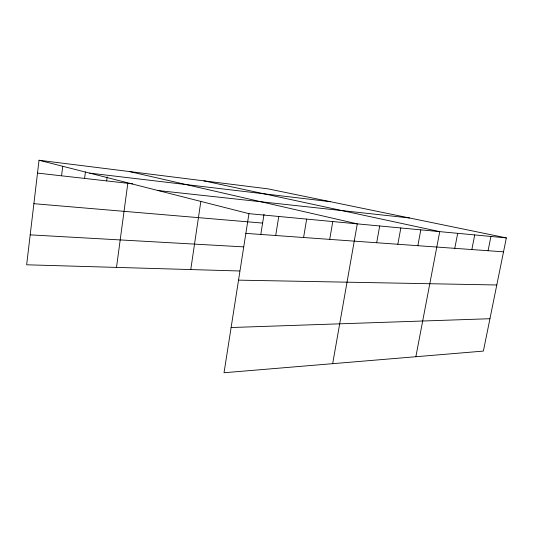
<?xml version="1.0" encoding="UTF-8"?>
<svg xmlns="http://www.w3.org/2000/svg" width="533" height="533" viewBox="0 0 533 533"><rect width="100%" height="100%" fill="white"/><g stroke="black" fill="none" stroke-linecap="round" stroke-linejoin="round"><path stroke-width="0.8" d="M39.029 160.253L248.944 213.66L224.027 372.747L483.378 351.094L506.35 237.905L268.059 188.869L39.029 160.253L26.65 264.794L239.703 270.984M61.568 175.81L62.727 166.396M84.6 178.415L85.427 171.866M106.66 180.907L107.18 176.903M116.5 267.406L127.807 183.299M190.761 269.558L200.828 201.441M260.777 234.58L264.015 214.246M275.688 235.513L278.772 216.471M303.583 237.511L306.655 219.096M329.714 239.384L332.772 221.555M332.672 363.679L357.29 223.867L129.386 171.539M376.671 242.748L379.696 225.979M397.838 244.261L400.836 227.971M417.852 245.693L420.823 229.85M415.86 356.737L439.745 231.635L203.873 180.847M454.776 248.338L457.694 233.321M471.845 249.564L474.73 234.926M488.075 250.723L490.926 236.452M231.109 327.522L489.947 318.727M238.531 280.145L496.796 284.982M30.194 234.86L243.481 246.866M245.853 233.374L503.525 251.829M33.885 203.686L262.609 223.087M248.944 213.66L506.35 237.905M158.015 190.528L409.471 217.97M37.51 173.092L132.737 183.858M89.611 173.118L330.373 201.694"/></g></svg>
